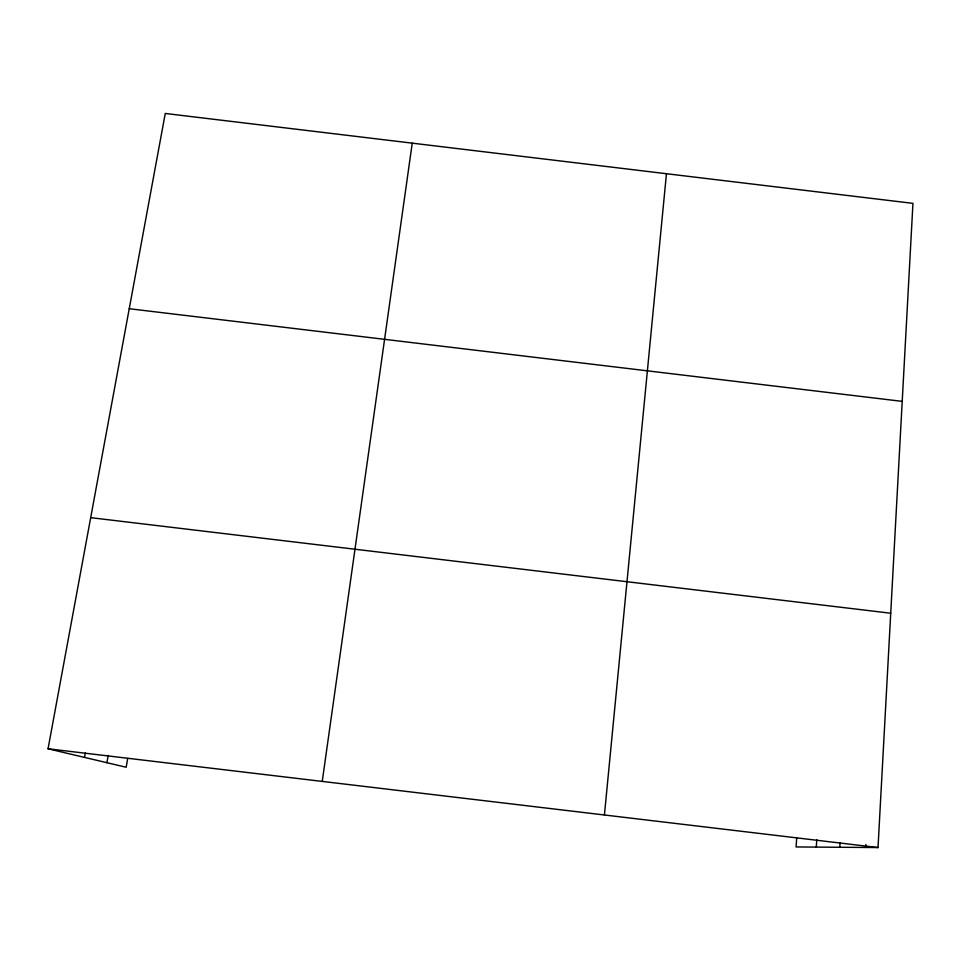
<?xml version="1.0" encoding="UTF-8"?>
<svg xmlns="http://www.w3.org/2000/svg" width="961" height="961" viewBox="0 0 961 961"><rect width="100%" height="100%" fill="white"/><g stroke="black" fill="none" stroke-linecap="round" stroke-linejoin="round"><path stroke-width="1.44" d="M796.693 838.028L796.092 846.953L878.018 847.542L912.95 203.36L165.268 113.458L48.05 748.787L126.191 767.25L127.705 758.433M865.669 847.458L865.837 844.479M839.782 847.266L840.058 842.797M816.309 847.097L816.778 839.686M604.421 814.988L666.453 173.725M322.235 781.413L412.245 143.153M106.911 762.698L108.197 755.37M84.52 757.4L85.313 752.992M90.694 517.655L890.727 613.226M48.05 748.787L878.018 847.542M129.242 308.721L902.211 401.374"/></g></svg>
